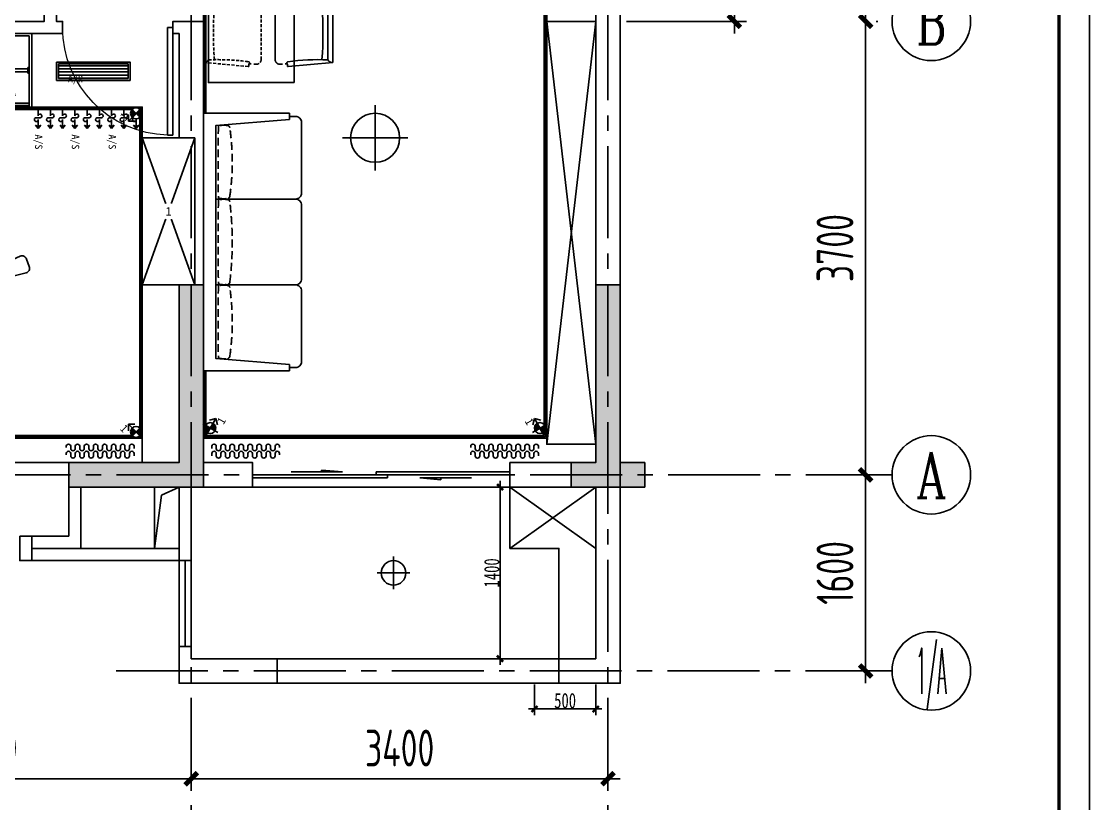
# Model space of a CAD drawing. Header units: millimetres. Extents: x -133666 to 880576, y -269375 to 86941.
# Drawn here: x 28488 to 37204, y -157176 to -150793 of the extents above; entities that cross this region are included whole.
import ezdxf
from ezdxf.enums import TextEntityAlignment as Align

# ---------------------------------------------------------------- set-up
doc = ezdxf.new("R2010")
doc.units = ezdxf.units.MM
doc.header["$LTSCALE"] = 1000
for name, pattern in [('CENTER', [50.8, 31.75, -6.35, 6.35, -6.35]), ('CENTER2', [1.125, 0.75, -0.125, 0.125, -0.125]), ('DASH', [0.35, 0.25, -0.1]), ('DASHED', [19.05, 12.7, -6.35]), ('TRATTEGGIATA2', [0.375, 0.25, -0.125])]:
    doc.linetypes.add(name, pattern=pattern)
doc.layers.get('0').update_dxf_attribs({"linetype": 'CONTINUOUS'})
doc.layers.get('Defpoints').update_dxf_attribs({"color": 6, "linetype": 'CONTINUOUS'})
for name, color, linetype in [('6#轴网(1-4)20181120$0$11 12 17 18 19 20 21 22-ZW$0$AXIS_轴号_A', 8, 'CONTINUOUS'), ('6#轴网(1-4)20181120$0$11 12 17 18 19 20 21 22-ZW$0$AXIS_轴文_A', 8, 'CONTINUOUS'), ('6#轴网(1-4)20181120$0$AXIS_TEXT', 8, 'CONTINUOUS'), ('A-FUR', 8, 'CONTINUOUS'), ('A-洞口', 105, 'CONTINUOUS'), ('A-看线', 105, 'CONTINUOUS'), ('AE-FLOR', 151, 'CONTINUOUS'), ('AXIS', 253, 'CENTER'), ('BORDER', 7, 'CONTINUOUS'), ('C-顶面灯具、灯带', 22, 'CONTINUOUS'), ('C-顶面设备（风口、换气扇、投影仪）', 7, 'CONTINUOUS'), ('C-顶面造型线', 32, 'CONTINUOUS'), ('DIM', 3, 'CONTINUOUS'), ('P-活动家具', 146, 'CONTINUOUS'), ('P-窗帘', 146, 'CONTINUOUS'), ('PUB_HATCH', 8, 'CONTINUOUS'), ('WALL', 2, 'CONTINUOUS'), ('WINDOW', 4, 'CONTINUOUS'), ('剪力墙', 6, 'CONTINUOUS'), ('家具', 8, 'CONTINUOUS'), ('栏杆', 142, 'CONTINUOUS')]:
    doc.layers.add(name, color=color, linetype=linetype)
doc.styles.add('6#轴网(1-4)20181120$0$11 12 17 18 19 20 21 22-ZW$0$_TCH_AXIS', font='COMPLEX', dxfattribs={"bigfont": 'GBCBIG'})
doc.styles.add('6#轴网(1-4)20181120$0$COMPLEX', font='COMPLEX')
doc.styles.add('DIM', font='', dxfattribs={"width": 0.7})
doc.styles.add('WORD-2', font='simhei.ttf')
doc.styles.add('ZZ', font='tssdeng.shx', dxfattribs={"width": 0.7, "bigfont": 'tssdchn.shx'})
doc.styles.get('DIM').set_extended_font_data('SimSun')
doc.dimstyles.new('TSSD_100_100', dxfattribs={"dimtxt": 300, "dimasz": 100, "dimexe": 100, "dimexo": 250, "dimgap": 100, "dimtad": 1, "dimdec": 0, "dimzin": 0, "dimdsep": 46, "dimtxsty": 'ZZ', "dimblk": 'ARCHTICK', "dimcen": 0, "dimdle": 100, "dimclrd": 256, "dimclrt": 7, "dimadec": 0, "dimazin": 0, "dimtfac": 1, "dimtdec": 0, "dimtix": 1, "dimtmove": 2, "dimatfit": 3, "dimfxl": 0, "dimtolj": 1, "dimtzin": 0, "dimarcsym": 0})
doc.dimstyles.new('金螳螂1-50', dxfattribs={"dimscale": 50, "dimtxt": 2.5, "dimasz": 1, "dimexe": 1, "dimexo": 1, "dimgap": 0.1, "dimtad": 1, "dimdec": 0, "dimrnd": 5, "dimzin": 0, "dimdsep": 46, "dimtxsty": 'DIM', "dimblk": 'ARCHTICK', "dimcen": 2, "dimdle": 1, "dimclrd": 254, "dimclre": 254, "dimclrt": 30, "dimadec": 0, "dimazin": 0, "dimtfac": 1, "dimtdec": 0, "dimtix": 1, "dimtmove": 2, "dimatfit": 3, "dimldrblk": 'A', "dimfxl": 0, "dimtolj": 1, "dimtzin": 0, "dimarcsym": 0})

# ---------------------------------------------------------------- blocks, each defined once
blk = doc.blocks.new('_ArchTick')
at = {"color": 0, "linetype": 'ByBlock', "const_width": 0.4}
blk.add_lwpolyline([(-0.5, -0.5), (0.5, 0.5)], dxfattribs=at)
blk = doc.blocks.new('*D342')
at = {"layer": 'Defpoints', "color": 0}
for p in [(3400, -1600), (0, -1724.9), (3400, -2379.1)]:
    blk.add_point(p, dxfattribs=at)
at = {"layer": 'DIM', "color": 0, "lineweight": -2}
for p, q in [((3400, -1850), (3400, -2479.1)), ((0, -1974.9), (0, -2479.1))]:
    blk.add_line(p, q, dxfattribs=at)
at = {"layer": 'DIM', "lineweight": -2}
blk.add_line((-100, -2379.1), (3500, -2379.1), dxfattribs=at)
at = {"layer": 'DIM', "lineweight": -2, "xscale": 100, "yscale": 100, "zscale": 100, "rotation": 180}
blk.add_blockref('_ArchTick', (0, -2379.1), dxfattribs=at)
at = {"layer": 'DIM', "lineweight": -2, "xscale": 100, "yscale": 100, "zscale": 100}
blk.add_blockref('_ArchTick', (3400, -2379.1), dxfattribs=at)
at = {"layer": 'DIM', "color": 7, "insert": (1700, -2129.1), "char_height": 300, "attachment_point": 5, "style": 'ZZ'}
blk.add_mtext('\\A1;3400', dxfattribs=at)
blk = doc.blocks.new('*D343')
at = {"layer": 'Defpoints', "color": 0}
for p in [(3400, -1600), (6800, -1600), (6800, -2379.1)]:
    blk.add_point(p, dxfattribs=at)
at = {"layer": 'DIM', "color": 0, "lineweight": -2}
for p, q in [((3400, -1850), (3400, -2479.1)), ((6800, -1850), (6800, -2479.1))]:
    blk.add_line(p, q, dxfattribs=at)
at = {"layer": 'DIM', "lineweight": -2}
blk.add_line((3300, -2379.1), (6900, -2379.1), dxfattribs=at)
at = {"layer": 'DIM', "lineweight": -2, "xscale": 100, "yscale": 100, "zscale": 100, "rotation": 180}
blk.add_blockref('_ArchTick', (3400, -2379.1), dxfattribs=at)
at = {"layer": 'DIM', "lineweight": -2, "xscale": 100, "yscale": 100, "zscale": 100}
blk.add_blockref('_ArchTick', (6800, -2379.1), dxfattribs=at)
at = {"layer": 'DIM', "color": 7, "insert": (5100, -2129.1), "char_height": 300, "attachment_point": 5, "style": 'ZZ'}
blk.add_mtext('\\A1;3400', dxfattribs=at)
blk = doc.blocks.new('6#轴网(1-4)20181120$0$_AXISO')
at = {"color": 8}
blk.add_circle((0, 0), 0.5, dxfattribs=at)
at = {"layer": '6#轴网(1-4)20181120$0$AXIS_TEXT', "color": 8, "style": '6#轴网(1-4)20181120$0$COMPLEX', "width": 1.041667}
blk.add_attdef('A', text='', height=0.56, dxfattribs=at).set_placement((-0.25, -0.28), (0.25, -0.28), align=Align.FIT)
blk = doc.blocks.new('*D347')
at = {"layer": 'Defpoints', "color": 0}
for p in [(8738.9, 100), (8902.1, 100), (8738.9, -1500)]:
    blk.add_point(p, dxfattribs=at)
at = {"layer": 'DIM', "lineweight": -2}
blk.add_line((8902.1, -1600), (8902.1, 200), dxfattribs=at)
at = {"layer": 'DIM', "color": 0, "lineweight": -2}
for p, q in [((8988.9, 100), (9002.1, 100)), ((8988.9, -1500), (9002.1, -1500))]:
    blk.add_line(p, q, dxfattribs=at)
at = {"layer": 'DIM', "lineweight": -2, "xscale": 100, "yscale": 100, "zscale": 100}
for p, rotation in [((8902.1, 100), 90), ((8902.1, -1500), 270)]:
    blk.add_blockref('_ArchTick', p, dxfattribs=dict(at, rotation=rotation))
at = {"layer": 'DIM', "color": 7, "insert": (8652.1, -700), "char_height": 300, "attachment_point": 5, "rotation": 90, "style": 'ZZ'}
blk.add_mtext('\\A1;1600', dxfattribs=at)
blk = doc.blocks.new('*D348')
at = {"layer": 'Defpoints', "color": 0}
for p in [(8738.9, 3800), (8902.1, 3800), (8738.9, 100)]:
    blk.add_point(p, dxfattribs=at)
at = {"layer": 'DIM', "lineweight": -2}
blk.add_line((8902.1, 0), (8902.1, 3900), dxfattribs=at)
at = {"layer": 'DIM', "color": 0, "lineweight": -2}
for p, q in [((8988.9, 3800), (9002.1, 3800)), ((8988.9, 100), (9002.1, 100))]:
    blk.add_line(p, q, dxfattribs=at)
at = {"layer": 'DIM', "lineweight": -2, "xscale": 100, "yscale": 100, "zscale": 100}
for p, rotation in [((8902.1, 3800), 90), ((8902.1, 100), 270)]:
    blk.add_blockref('_ArchTick', p, dxfattribs=dict(at, rotation=rotation))
at = {"layer": 'DIM', "color": 7, "insert": (8652.1, 1950), "char_height": 300, "attachment_point": 5, "rotation": 90, "style": 'ZZ'}
blk.add_mtext('\\A1;3700', dxfattribs=at)
blk = doc.blocks.new('*D349')
at = {"layer": 'Defpoints', "color": 0}
for p in [(8738.9, 5800), (8902.1, 5800), (8738.9, 3800)]:
    blk.add_point(p, dxfattribs=at)
at = {"layer": 'DIM', "lineweight": -2}
blk.add_line((8902.1, 3700), (8902.1, 5900), dxfattribs=at)
at = {"layer": 'DIM', "color": 0, "lineweight": -2}
for p, q in [((8988.9, 5800), (9002.1, 5800)), ((8988.9, 3800), (9002.1, 3800))]:
    blk.add_line(p, q, dxfattribs=at)
at = {"layer": 'DIM', "lineweight": -2, "xscale": 100, "yscale": 100, "zscale": 100}
for p, rotation in [((8902.1, 5800), 90), ((8902.1, 3800), 270)]:
    blk.add_blockref('_ArchTick', p, dxfattribs=dict(at, rotation=rotation))
at = {"layer": 'DIM', "color": 7, "insert": (8652.1, 4800), "char_height": 300, "attachment_point": 5, "rotation": 90, "style": 'ZZ'}
blk.add_mtext('\\A1;2000', dxfattribs=at)
blk = doc.blocks.new('*D760')
at = {"layer": 'Defpoints', "color": 0}
for p in [(32393.5, -154593.3), (32674, -154593.3), (32674, -155993.3)]:
    blk.add_point(p, dxfattribs=at)
at = {"layer": 'DIM', "color": 254, "lineweight": -2}
for p, q in [((32593.5, -154593.3), (32343.5, -154593.3)), ((32393.5, -156043.3), (32393.5, -154543.3)), ((32593.5, -155993.3), (32343.5, -155993.3))]:
    blk.add_line(p, q, dxfattribs=at)
at = {"layer": 'DIM', "color": 254, "lineweight": -2, "xscale": 50, "yscale": 50, "zscale": 50}
for p, rotation in [((32393.5, -154593.3), 90), ((32393.5, -155993.3), 270)]:
    blk.add_blockref('_ArchTick', p, dxfattribs=dict(at, rotation=rotation))
at = {"layer": 'DIM', "color": 30, "insert": (32326, -155293.3), "char_height": 125, "attachment_point": 5, "rotation": 90, "style": 'DIM'}
blk.add_mtext('\\A1;1400', dxfattribs=at)
blk = doc.blocks.new('A')
for p, q in [((-0.37, 0), (-2.13, 0)), ((-1.44, 1.15), (-1.09, 1.44)), ((-1.44, 1.15), (-0.37, 0)), ((-1.44, -1.15), (-0.37, 0)), ((-1.09, 1.44), (0, 0)), ((-1.09, -1.44), (0, 0)), ((-1.44, -1.15), (-1.09, -1.44))]:
    blk.add_line(p, q)
for points in [[(-1.44, 1.15), (-1.09, 1.44), (-0.37, 0), (0, 0)], [(-1.44, -1.15), (-1.09, -1.44), (-0.37, 0), (0, 0)]]:
    blk.add_solid(points)
blk = doc.blocks.new('*D761')
at = {"layer": 'Defpoints', "color": 0}
for p in [(32674, -155993.3), (33174, -155993.3), (33174, -156403.6)]:
    blk.add_point(p, dxfattribs=at)
at = {"layer": 'DIM', "color": 254, "lineweight": -2}
for p, q in [((32674, -156203.6), (32674, -156453.6)), ((33174, -156203.6), (33174, -156453.6)), ((32624, -156403.6), (33224, -156403.6))]:
    blk.add_line(p, q, dxfattribs=at)
at = {"layer": 'DIM', "color": 254, "lineweight": -2, "xscale": 50, "yscale": 50, "zscale": 50, "rotation": 180}
blk.add_blockref('_ArchTick', (32674, -156403.6), dxfattribs=at)
at = {"layer": 'DIM', "color": 254, "lineweight": -2, "xscale": 50, "yscale": 50, "zscale": 50}
blk.add_blockref('_ArchTick', (33174, -156403.6), dxfattribs=at)
at = {"layer": 'DIM', "color": 30, "insert": (32924, -156336.1), "char_height": 125, "attachment_point": 5, "style": 'DIM'}
blk.add_mtext('\\A1;500', dxfattribs=at)
blk = doc.blocks.new('B20190319225928')
at = {"layer": 'BORDER'}
blk.add_lwpolyline([(0, 0), (0, 29700), (42000, 29700), (42000, 0)], close=True, dxfattribs=at)
at = {"layer": 'BORDER', "const_width": 50}
blk.add_lwpolyline([(2500, 500), (2500, 29200), (41500, 29200), (41500, 500)], close=True, dxfattribs=at)
blk = doc.blocks.new('dfdjjfg')
at = {"layer": 'C-顶面灯具、灯带'}
for p, q in [((102369, -78605, 0), (102391, -78566, 0)), ((102754, -78918, 0), (102377, -78638, 0)), ((102848, -78761, 0), (102424, -78556, 0)), ((102866, -78831, 0), (102825, -78901, 0))]:
    blk.add_line(p, q, dxfattribs=at)
at = {"layer": 'C-顶面灯具、灯带', "elevation": 0}
blk.add_lwpolyline([(102355, -78584), (102366, -78564), (102386, -78576), (102374, -78595)], close=True, dxfattribs=at)
at = {"layer": 'C-顶面灯具、灯带'}
for centre, radius, start, end in [((102413, -78579, 0), 25, 63.5335, 150), ((102391, -78617, 0), 25, 150, 236.4665), ((102824, -78805, 0), 49.9, 327.8045, 61.338), ((102782, -78876, 0), 49.9, 236.4665, 330)]:
    blk.add_arc(centre, radius, start, end, dxfattribs=at)
blk = doc.blocks.new('dfdfhhfqqe')
at = {"layer": 'C-顶面灯具、灯带', "color": 251, "linetype": 'DASHED', "ltscale": 0.02}
for p, q in [((102272, -78770, 0), (102272, -78271, 0)), ((102090, -78696, 0), (102443, -78343, 0)), ((102445, -78696, 0), (102092, -78343, 0)), ((102586, -78520, 0), (101949, -78520, 0))]:
    blk.add_line(p, q, dxfattribs=at)
at = {"layer": 'C-顶面灯具、灯带'}
blk.add_circle((102268, -78520, 0), 117, dxfattribs=at)
at = {"layer": 'C-顶面灯具、灯带', "color": 251}
blk.add_circle((102268, -78520, 0), 94.6, dxfattribs=at)
at = {"layer": 'C-顶面灯具、灯带'}
for p, rotation in [((86130, -206431), 120.3263484312801), ((-23344, -107555), 50.53026438440089), ((221725, -127012), 195.4205350051824), ((178115, 25732), 271.4733682363907), ((40129, 34441), 336.3318596501865)]:
    blk.add_blockref('dfdjjfg', p, dxfattribs=dict(at, rotation=rotation))
blk = doc.blocks.new('u5g')
at = {"color": 8, "linetype": 'DASH', "ltscale": 20}
for p, q in [((20, -300), (30, -300)), ((30, -300), (30, -350)), ((1705, -300), (1695, -300)), ((1695, -300), (1695, -350)), ((20, -350), (30, -350)), ((1695, -312.5), (30, -312.5)), ((1695, -337.5), (30, -337.5)), ((1705, -350), (1695, -350))]:
    blk.add_line(p, q, dxfattribs=at)
at = {"color": 8, "ltscale": 20}
for p, q in [((1434.9, -595), (1530, -576.1)), ((1600.1, -595), (1434.9, -595)), ((1530, -576.1), (1530, -595)), ((124.9, -623), (290.1, -623)), ((290.1, -623), (195, -641.9)), ((195, -641.9), (195, -623))]:
    blk.add_line(p, q, dxfattribs=at)
at = {"linetype": 'DASH', "ltscale": 20}
for points in [[(1725, 0), (0, 0), (0, -650), (1725, -650)], [(20, -595), (872.5, -595), (872.5, -615), (20, -615)], [(852.5, -615), (1705, -615), (1705, -635), (852.5, -635)]]:
    blk.add_lwpolyline(points, close=True, dxfattribs=at)
blk.add_lwpolyline([(1705, -650), (1705, -20), (20, -20), (20, -650)], dxfattribs=at)
at = {"color": 8, "linetype": 'DASH', "ltscale": 20}
for points in [[(120.6, -547.7), (214.1, -99.8), (237.1, -104.6), (143.5, -552.5)], [(297.3, -547.7), (390.9, -99.8), (413.8, -104.6), (320.3, -552.5)], [(518.6, -554.1), (447.8, -102.1), (471, -98.4), (541.8, -550.4)], [(604.7, -547.7), (698.2, -99.8), (721.2, -104.6), (627.7, -552.5)], [(827.7, -554.1), (756.9, -102.1), (780.1, -98.4), (850.9, -550.4)], [(913.8, -547.7), (1007.3, -99.8), (1030.3, -104.6), (936.8, -552.5)], [(1135.1, -554.1), (1064.3, -102.1), (1087.5, -98.4), (1158.3, -550.4)], [(1228.3, -554.1), (1157.5, -102.1), (1180.7, -98.4), (1251.5, -550.4)], [(1313.9, -554.1), (1243.1, -102.1), (1266.3, -98.4), (1337.1, -550.4)], [(1360, -547.7), (1453.5, -99.8), (1476.5, -104.6), (1383, -552.5)], [(1581.2, -554.1), (1510.4, -102.1), (1533.7, -98.4), (1604.4, -550.4)]]:
    blk.add_lwpolyline(points, close=True, dxfattribs=at)
blk = doc.blocks.new('$DorLib2D$00000131')
at = {"color": 0, "linetype": 'Continuous'}
for p, q in [((0.15, 0.125), (0.2319, 0.1973)), ((0.2319, 0.1973), (0.2319, 0.125)), ((-0.5, 0.125), (-0.5, 0)), ((0.0192, 0.125), (-0.5, 0.125)), ((0.0192, 0), (0.0192, 0.125)), ((0.35, 0.125), (0.15, 0.125)), ((-0.5, 0), (0.0192, 0)), ((-0.024, 0), (0.5, 0)), ((-0.024, -0.125), (-0.024, 0)), ((0.5, 0), (0.5, -0.125)), ((-0.35, -0.125), (-0.15, -0.125)), ((-0.2319, -0.1973), (-0.2319, -0.125)), ((-0.15, -0.125), (-0.2319, -0.1973)), ((0.5, -0.125), (-0.024, -0.125))]:
    blk.add_line(p, q, dxfattribs=at)
blk = doc.blocks.new('DIFF-WLL')
at = {"color": 7, "linetype": 'ByBlock'}
for p, q in [((0, 0), (2.05, 0)), ((5, 0), (4.28, 0.61)), ((4.28, 0.61), (4.76, 0)), ((2.95, 0), (4.76, 0)), ((5, 0), (4.28, -0.61)), ((4.28, -0.61), (4.76, 0))]:
    blk.add_line(p, q, dxfattribs=at)
for centre, radius, start, end in [((2.06, 0.44), 0.443, 4.4518, 269.236), ((-3.48, 0.01), 5.99, 356.4344, 4.4518), ((2.94, -0.44), 0.443, 169.2229, 89.236)]:
    blk.add_arc(centre, radius, start, end, dxfattribs=at)
blk = doc.blocks.new('*U385')
at = {"color": 251}
blk.add_line((0, 300), (0, 0), dxfattribs=at)
at = {"color": 251, "xscale": 34.56325301062316, "yscale": 34.56325301062316, "zscale": 34.56325301062316}
for p in [(0, 250), (0, 150), (0, 50)]:
    blk.add_blockref('DIFF-WLL', p, dxfattribs=at)
at = {"style": 'WORD-2'}
blk.add_attdef('A/S', (222.2, 25.3), '', height=60, dxfattribs=at)
blk = doc.blocks.new('条形风口')
at = {"linetype": 'DASHED', "ltscale": 5}
h = blk.add_hatch(dxfattribs=at)
h.set_pattern_fill('ANSI31', color=250, scale=8, angle=315, style=0)
h.set_pattern_definition([(0, (483.662, 0), (9e-15, 25.4), [])])
h.paths.add_polyline_path([(583.9, 16.1), (583.9, 133.9), (16.1, 133.9), (16.1, 16.1)])
blk.add_line((0, 150), (0, 0))
at = {"color": 251}
blk.add_line((16.1, 133.9), (16.1, 16.1), dxfattribs=at)
blk.add_lwpolyline([(0, 150), (600, 150), (600, 0), (0, 0)])
blk.add_lwpolyline([(0, 150), (600, 150), (600, 0), (0, 0)])
blk.add_lwpolyline([(16.1, 133.9), (583.9, 133.9), (583.9, 16.1), (16.1, 16.1)], dxfattribs=at)
blk.add_lwpolyline([(16.1, 133.9), (583.9, 133.9), (583.9, 16.1), (16.1, 16.1)], dxfattribs=at)
at = {"style": 'WORD-2'}
blk.add_attdef('A/S_001', (247.6, 41.1), '', height=60, dxfattribs=at)
blk = doc.blocks.new('*U197')
at = {"color": 251}
blk.add_circle((0, 0), 120, dxfattribs=at)
at = {"color": 250}
blk.add_wipeout([(105.4, -106.8), (111.9, -100), (118, -92.8), (123.6, -85.2), (128.7, -77.2), (133.3, -69), (137.3, -60.5), (140.9, -51.8), (143.8, -42.8), (146.2, -33.7), (148.1, -24.5), (149.3, -15.1), (150, -5.7), (150, 3.7), (149.5, 13.1), (148.4, 22.5), (146.7, 31.8), (144.4, 40.9), (141.5, 49.9), (138.1, 58.7), (134.2, 67.3), (129.7, 75.5), (124.7, 83.5), (119.2, 91.2), (113.2, 98.5), (106.8, 105.4), (100, 111.9), (92.8, 118), (85.2, 123.6), (77.2, 128.7), (69, 133.3), (60.5, 137.3), (51.8, 140.9), (42.8, 143.8), (33.7, 146.2), (24.5, 148.1), (15.1, 149.3), (5.7, 150), (-3.7, 150), (-13.1, 149.5), (-22.5, 148.4), (-31.8, 146.7), (-40.9, 144.4), (-49.9, 141.5), (-58.7, 138.1), (-67.3, 134.2), (-75.5, 129.7), (-83.5, 124.7), (-91.2, 119.2), (-98.5, 113.2), (-105.4, 106.8), (-111.9, 100), (-118, 92.8), (-123.6, 85.2), (-128.7, 77.2), (-133.3, 69), (-137.3, 60.5), (-140.9, 51.8), (-143.8, 42.8), (-146.2, 33.7), (-148.1, 24.5), (-149.3, 15.1), (-150, 5.7), (-150, -3.7), (-149.5, -13.1), (-148.4, -22.5), (-146.7, -31.8), (-144.4, -40.9), (-141.5, -49.9), (-138.1, -58.7), (-134.2, -67.3), (-129.7, -75.5), (-124.7, -83.5), (-119.2, -91.2), (-113.2, -98.5), (-106.8, -105.4), (-100, -111.9), (-92.8, -118), (-85.2, -123.6), (-77.2, -128.7), (-69, -133.3), (-60.5, -137.3), (-51.8, -140.9), (-42.8, -143.8), (-33.7, -146.2), (-24.5, -148.1), (-15.1, -149.3), (-5.7, -150), (3.7, -150), (13.1, -149.5), (22.5, -148.4), (31.8, -146.7), (40.9, -144.4), (49.9, -141.5), (58.7, -138.1), (67.3, -134.2), (75.5, -129.7), (83.5, -124.7), (91.2, -119.2), (98.5, -113.2)], dxfattribs=at)
at = {"color": 251, "ltscale": 2}
for p, q in [((0, 200), (0, -200)), ((-200, 0), (200, 0))]:
    blk.add_line(p, q, dxfattribs=at)
blk.add_circle((0, 0), 150)
blk = doc.blocks.new('*U201')
at = {"color": 250}
blk.add_wipeout([(28.1, -28.5), (29.8, -26.7), (31.5, -24.7), (33, -22.7), (34.3, -20.6), (35.5, -18.4), (36.6, -16.1), (37.6, -13.8), (38.4, -11.4), (39, -9), (39.5, -6.5), (39.8, -4), (40, -1.5), (40, 1), (39.9, 3.5), (39.6, 6), (39.1, 8.5), (38.5, 10.9), (37.7, 13.3), (36.8, 15.7), (35.8, 17.9), (34.6, 20.1), (33.2, 22.3), (31.8, 24.3), (30.2, 26.3), (28.5, 28.1), (26.7, 29.8), (24.7, 31.5), (22.7, 33), (20.6, 34.3), (18.4, 35.5), (16.1, 36.6), (13.8, 37.6), (11.4, 38.4), (9, 39), (6.5, 39.5), (4, 39.8), (1.5, 40), (-1, 40), (-3.5, 39.9), (-6, 39.6), (-8.5, 39.1), (-10.9, 38.5), (-13.3, 37.7), (-15.7, 36.8), (-17.9, 35.8), (-20.1, 34.6), (-22.3, 33.2), (-24.3, 31.8), (-26.3, 30.2), (-28.1, 28.5), (-29.8, 26.7), (-31.5, 24.7), (-33, 22.7), (-34.3, 20.6), (-35.5, 18.4), (-36.6, 16.1), (-37.6, 13.8), (-38.4, 11.4), (-39, 9), (-39.5, 6.5), (-39.8, 4), (-40, 1.5), (-40, -1), (-39.9, -3.5), (-39.6, -6), (-39.1, -8.5), (-38.5, -10.9), (-37.7, -13.3), (-36.8, -15.7), (-35.8, -17.9), (-34.6, -20.1), (-33.2, -22.3), (-31.8, -24.3), (-30.2, -26.3), (-28.5, -28.1), (-26.7, -29.8), (-24.7, -31.5), (-22.7, -33), (-20.6, -34.3), (-18.4, -35.5), (-16.1, -36.6), (-13.8, -37.6), (-11.4, -38.4), (-9, -39), (-6.5, -39.5), (-4, -39.8), (-1.5, -40), (1, -40), (3.5, -39.9), (6, -39.6), (8.5, -39.1), (10.9, -38.5), (13.3, -37.7), (15.7, -36.8), (17.9, -35.8), (20.1, -34.6), (22.3, -33.2), (24.3, -31.8), (26.3, -30.2)], dxfattribs=at)
h = blk.add_hatch(color=250)
edge = h.paths.add_edge_path()
edge.add_arc((0, 0), 40, 90, 180)
edge.add_line((-40, 0), (0, 0))
edge.add_line((0, 0), (0, 40))
edge = h.paths.add_edge_path()
edge.add_arc((0, 0), 40, 270, 360)
edge.add_line((40, 0), (0, 0))
edge.add_line((0, 0), (0, -40))
at = {"color": 251}
for p, q in [((-64, 0), (80, 0)), ((-40, 0), (40, 0)), ((0, -64), (0, 64)), ((0, 40), (0, -40)), ((80, 0), (46.4, 33.6)), ((80, 0), (46.4, -33.6))]:
    blk.add_line(p, q, dxfattribs=at)
blk.add_circle((0, 0), 40)
at = {"style": 'WORD-2'}
blk.add_attdef('1', (19.6, -92.8), '', height=60, dxfattribs=at)
blk = doc.blocks.new('B14-1')
for p, q in [((-933, 124), (-933, 148)), ((-837, 148), (-837, 100)), ((-741, 148), (-741, 100)), ((-645, 148), (-645, 100)), ((-549, 148), (-549, 100)), ((-453, 148), (-453, 100)), ((-357, 148), (-357, 100)), ((-261, 148), (-261, 100)), ((-165, 148), (-165, 100)), ((-69, 148), (-69, 100)), ((27, 148), (27, 100)), ((123, 148), (123, 100)), ((219, 148), (219, 100)), ((315, 148), (315, 100)), ((411, 148), (411, 100)), ((507, 148), (507, 100))]:
    blk.add_line(p, q)
blk.add_lwpolyline([(-933, 124, 0, 0, 0), (-1137, 124, 90, 0, 0), (-1245, 124, 0, 0, 0)], format="xyseb")
for centre, start, end in [((-885, 148), 360, 180.0002), ((-789, 100), 180, 360), ((-693, 148), 360, 180.0002), ((-597, 100), 180, 360), ((-501, 148), 360, 180.0002), ((-405, 100), 180, 360), ((-309, 148), 360, 180.0002), ((-213, 100), 180, 360), ((-117, 148), 360, 180.0002), ((-21, 100), 180, 0), ((75, 148), 0, 180.0002), ((171, 100), 180, 0), ((267, 148), 0, 180.0002), ((363, 100), 180, 0), ((459, 148), 0, 180.0002)]:
    blk.add_arc(centre, 48, start, end)
blk = doc.blocks.new('嵌入式筒灯')
at = {"color": 250}
blk.add_wipeout([(42.2, -42.7), (44.8, -40), (47.2, -37.1), (49.4, -34.1), (51.5, -30.9), (53.3, -27.6), (54.9, -24.2), (56.3, -20.7), (57.5, -17.1), (58.5, -13.5), (59.2, -9.8), (59.7, -6), (60, -2.3), (60, 1.5), (59.8, 5.3), (59.4, 9), (58.7, 12.7), (57.8, 16.4), (56.6, 20), (55.2, 23.5), (53.7, 26.9), (51.9, 30.2), (49.9, 33.4), (47.7, 36.5), (45.3, 39.4), (42.7, 42.2), (40, 44.8), (37.1, 47.2), (34.1, 49.4), (30.9, 51.5), (27.6, 53.3), (24.2, 54.9), (20.7, 56.3), (17.1, 57.5), (13.5, 58.5), (9.8, 59.2), (6, 59.7), (2.3, 60), (-1.5, 60), (-5.3, 59.8), (-9, 59.4), (-12.7, 58.7), (-16.4, 57.8), (-20, 56.6), (-23.5, 55.2), (-26.9, 53.7), (-30.2, 51.9), (-33.4, 49.9), (-36.5, 47.7), (-39.4, 45.3), (-42.2, 42.7), (-44.8, 40), (-47.2, 37.1), (-49.4, 34.1), (-51.5, 30.9), (-53.3, 27.6), (-54.9, 24.2), (-56.3, 20.7), (-57.5, 17.1), (-58.5, 13.5), (-59.2, 9.8), (-59.7, 6), (-60, 2.3), (-60, -1.5), (-59.8, -5.3), (-59.4, -9), (-58.7, -12.7), (-57.8, -16.4), (-56.6, -20), (-55.2, -23.5), (-53.7, -26.9), (-51.9, -30.2), (-49.9, -33.4), (-47.7, -36.5), (-45.3, -39.4), (-42.7, -42.2), (-40, -44.8), (-37.1, -47.2), (-34.1, -49.4), (-30.9, -51.5), (-27.6, -53.3), (-24.2, -54.9), (-20.7, -56.3), (-17.1, -57.5), (-13.5, -58.5), (-9.8, -59.2), (-6, -59.7), (-2.3, -60), (1.5, -60), (5.3, -59.8), (9, -59.4), (12.7, -58.7), (16.4, -57.8), (20, -56.6), (23.5, -55.2), (26.9, -53.7), (30.2, -51.9), (33.4, -49.9), (36.5, -47.7), (39.4, -45.3)], dxfattribs=at)
at = {"color": 251, "style": 'WORD-2'}
blk.add_attdef('1', text='', height=64, dxfattribs=at).set_placement((0, 0), align=Align.MIDDLE)
blk = doc.blocks.new('*D777')
at = {"layer": 'Defpoints', "color": 0}
for p in [(33174, -148893.3), (33174, -150793.3), (34305, -150793.3)]:
    blk.add_point(p, dxfattribs=at)
at = {"layer": 'DIM', "lineweight": -2}
blk.add_line((34305, -148793.3), (34305, -150893.3), dxfattribs=at)
at = {"layer": 'DIM', "color": 0, "lineweight": -2}
for p, q in [((33424, -148893.3), (34405, -148893.3)), ((33424, -150793.3), (34405, -150793.3))]:
    blk.add_line(p, q, dxfattribs=at)
at = {"layer": 'DIM', "lineweight": -2, "xscale": 100, "yscale": 100, "zscale": 100}
for p, rotation in [((34305, -148893.3), 90), ((34305, -150793.3), 270)]:
    blk.add_blockref('_ArchTick', p, dxfattribs=dict(at, rotation=rotation))
at = {"layer": 'DIM', "color": 7, "insert": (34055, -149843.3), "char_height": 300, "attachment_point": 5, "rotation": 90, "style": 'ZZ'}
blk.add_mtext('\\A1;1900', dxfattribs=at)
blk = doc.blocks.new('$DorLib2D$00000001')
for p, q in [((0.45, 0.975), (0.5, 0.975)), ((0.45, 0), (0.45, 0.975)), ((0.5, 0), (0.5, 0.975)), ((0.5, 0), (0.45, 0))]:
    blk.add_line(p, q)
at = {"lineweight": 13}
blk.add_arc((0.475, 0), 0.975, 91.46928, 180, dxfattribs=at)
blk = doc.blocks.new('A$C68CA6050')
blk.add_wipeout([(0, 850), (2100, 850), (2100, 150), (2075, 150), (2075, 100), (2072, 83.1), (2060.4, 64.6), (2040.5, 52.5), (2025, 50), (1450, 50), (1437.2, 51.7), (1423.1, 57.8), (1414.6, 64.6), (1407.1, 74.2), (1403.4, 81.8), (1400, 100), (1398, 86), (1395.5, 79.2), (1390.8, 71.2), (1380.3, 60.2), (1363.8, 51.9), (1350, 50), (750, 50), (733.3, 52.9), (724.9, 56.8), (714.6, 64.6), (708.1, 72.6), (703.4, 81.8), (701.2, 89.1), (700, 100), (698.1, 86.3), (694.2, 76.7), (690.7, 70.9), (685.4, 64.6), (677.2, 58.1), (670.1, 54.2), (650, 50), (641.4, 50), (75, 50), (58.2, 52.9), (39.6, 64.6), (31.7, 75), (26.3, 88.7), (25, 100), (25, 150), (0, 150)]).translate(0, 0, 0).dxf.layer = 'P-活动家具'
at = {"layer": 'P-活动家具', "elevation": 0}
blk.add_lwpolyline([(1050, 50), (1043.2, 50), (750, 50, -0.414214), (700, 100, -0.414214), (650, 50), (75, 50, -0.414214), (25, 100), (25, 150), (0, 150), (0, 850), (1050, 850), (2100, 850), (2100, 150), (2075, 150), (2075, 100, -0.414214), (2025, 50), (1450, 50, -0.414214), (1400, 100, -0.414214), (1350, 50), (1056.8, 50)], format="xyb", close=True, dxfattribs=at)
for points in [[(0, 850), (2100, 850), (2100, 150), (2050, 150), (2000, 750.2), (100, 750.2), (50, 150), (0, 150), (0, 850)], [(700, 100), (700.1, 750.2)], [(1400, 100), (1400.1, 750.2)]]:
    blk.add_lwpolyline(points, dxfattribs=at)
at = {"layer": 'P-活动家具', "color": 251, "linetype": 'DASHED', "ltscale": 0.005, "elevation": 0}
for points in [[(103.3, 728.6, -0.008996), (692.3, 728.6, -0.12873), (694.8, 650.4, -0.310462), (679.3, 636.1, -0.072657), (116.2, 636.1, -0.310462), (100.7, 650.4, -0.12873), (103.3, 728.6, -0.746294)], [(1392.2, 728.6, 0.007743), (707.8, 728.6, 0.12873), (705.3, 650.4, 0.310462), (720.8, 636.1, 0.062134), (1379.2, 636.1, 0.310462), (1394.7, 650.4, 0.12873), (1392.2, 728.6, 0.746294)], [(1996.3, 728.6, 0.009023), (1409, 728.6, 0.12873), (1406.5, 650.4, 0.310462), (1422, 636.1, 0.072882), (1983.4, 636.1, 0.310462), (1998.9, 650.4, 0.12873), (1996.3, 728.6, 0.746294)]]:
    blk.add_lwpolyline(points, format="xyb", dxfattribs=at)
blk = doc.blocks.new('chair4')
at = {"ltscale": 20}
for p, q in [((-364.8, 269), (0, 234.3)), ((-388.8, 247), (-371.7, 245.5)), ((-40, 213.8), (-40, -213.8)), ((0, 234.3), (0, -234.3)), ((-388.8, -247), (-371.7, -245.5)), ((-364.8, -269), (0, -234.3))]:
    blk.add_line(p, q, dxfattribs=at)
at = {"linetype": 'DASH', "ltscale": 200}
for p, q in [((-470, 210.5), (-470, -210.5)), ((-426.4, 250.4), (-410.4, 248.9)), ((-426.4, -250.4), (-410.4, -248.9))]:
    blk.add_line(p, q, dxfattribs=at)
at = {"ltscale": 20, "extrusion": (0, 0, -1)}
for centre, major_axis, ratio, start_param, end_param in [((-440.3, 264.1), (50.3, 50.3), 1, 0.774487, 1.131895), ((-365.2, 265), (2.83, 2.83), 1, 3.91608, 5.586837), ((-365.9, 237.3), (5.66, -5.66), 1, 0.914477, 2.702691), ((-124.5, 1886.5), (-1792.2, 85), 0.932857, 4.621064, 4.803714), ((-2032.8, -2.5), (-3, 2384.1), 0.819086, 1.481782, 1.659811), ((-6.5, 197.7), (26.3, 26.3), 1, 4.375488, 5.671939), ((-365.9, -237.3), (5.66, 5.66), 1, 3.580494, 5.368708), ((-440.3, -264.1), (50.3, -50.3), 1, -1.131895, -0.774487), ((-124.5, -1886.5), (1792.2, 85), 0.932857, 4.621064, 4.803714), ((-6.5, -197.7), (26.3, 26.3), 1, 2.182042, 3.478494), ((-365.2, -265), (2.83, -2.83), 1, 0.696349, 2.367105)]:
    blk.add_ellipse(centre, major_axis=major_axis, ratio=ratio, start_param=start_param, end_param=end_param, dxfattribs=at)
at = {"linetype": 'DASH', "ltscale": 200, "extrusion": (0, 0, -1)}
for centre, start_param, end_param in [((-430, 210.5), 3.926991, 5.586837), ((-430, -210.5), 2.267145, 3.926991)]:
    blk.add_ellipse(centre, major_axis=(28.3, 28.3), ratio=1, start_param=start_param, end_param=end_param, dxfattribs=at)
blk = doc.blocks.new('222')
at = {"linetype": 'TRATTEGGIATA2', "ltscale": 0.1}
for p, q in [((131, 375.2), (165.7, 740)), ((669, 375.2), (634.3, 740)), ((731, 375.2), (765.7, 740)), ((1269, 375.2), (1234.3, 740)), ((153, 351.2), (154.5, 368.3)), ((647, 351.2), (645.5, 368.3)), ((753, 351.2), (754.5, 368.3)), ((1247, 351.2), (1245.5, 368.3)), ((149.6, 313.6), (151.1, 329.6)), ((189.5, 270), (610.5, 270)), ((650.4, 313.6), (648.9, 329.6)), ((749.6, 313.6), (751.1, 329.6)), ((789.5, 270), (1210.5, 270)), ((1250.4, 313.6), (1248.9, 329.6))]:
    blk.add_line(p, q, dxfattribs=at)
at = {"ltscale": 20}
for p, q in [((165.7, 740), (634.3, 740)), ((186.2, 700), (613.8, 700)), ((765.7, 740), (1234.3, 740)), ((786.2, 700), (1213.8, 700))]:
    blk.add_line(p, q, dxfattribs=at)
blk.add_lwpolyline([(0, 0), (1400, 0), (1400, 700), (0, 700)], close=True)
at = {"ltscale": 20, "extrusion": (0, 0, -1)}
for centre, start_param, end_param in [((202.3, 733.5), 4.375488, 5.671939), ((597.7, 733.5), 2.182042, 3.478494), ((802.3, 733.5), 4.375488, 5.671939), ((1197.7, 733.5), 2.182042, 3.478494)]:
    blk.add_ellipse(centre, major_axis=(-26.3, 26.3), ratio=1, start_param=start_param, end_param=end_param, dxfattribs=at)
at = {"linetype": 'TRATTEGGIATA2', "ltscale": 0.1, "extrusion": (0, 0, -1)}
for centre, major_axis, ratio, start_param, end_param in [((-1486.5, 615.5), (85, 1792.2), 0.932857, 1.479471, 1.662121), ((2286.5, 615.5), (-85, 1792.2), 0.932857, 4.621064, 4.803714), ((-886.5, 615.5), (85, 1792.2), 0.932857, 1.479471, 1.662121), ((2886.5, 615.5), (-85, 1792.2), 0.932857, 4.621064, 4.803714), ((402.5, -1292.8), (2384.1, 3), 0.819086, 4.623375, 4.801403), ((1002.5, -1292.8), (2384.1, 3), 0.819086, 4.623375, 4.801403), ((135, 374.8), (-2.83, 2.83), 1, 3.91608, 5.586837), ((135.9, 299.7), (-50.3, 50.3), 1, 0.774487, 1.131895), ((162.7, 374.1), (5.66, 5.66), 1, 0.914477, 2.702691), ((637.3, 374.1), (-5.66, 5.66), 1, 3.580494, 5.368708), ((664.1, 299.7), (50.3, 50.3), 1, -1.131895, -0.774487), ((665, 374.8), (2.83, 2.83), 1, 0.696349, 2.367105), ((735, 374.8), (-2.83, 2.83), 1, 3.91608, 5.586837), ((735.9, 299.7), (-50.3, 50.3), 1, 0.774487, 1.131895), ((762.7, 374.1), (5.66, 5.66), 1, 0.914477, 2.702691), ((1237.3, 374.1), (-5.66, 5.66), 1, 3.580494, 5.368708), ((1264.1, 299.7), (50.3, 50.3), 1, -1.131895, -0.774487), ((1265, 374.8), (2.83, 2.83), 1, 0.696349, 2.367105), ((189.5, 310), (-28.3, 28.3), 1, 3.926991, 5.586837), ((610.5, 310), (-28.3, 28.3), 1, 2.267145, 3.926991), ((789.5, 310), (-28.3, 28.3), 1, 3.926991, 5.586837), ((1210.5, 310), (-28.3, 28.3), 1, 2.267145, 3.926991)]:
    blk.add_ellipse(centre, major_axis=major_axis, ratio=ratio, start_param=start_param, end_param=end_param, dxfattribs=at)
at = {"xscale": -1, "rotation": 90}
for p in [(400, -314), (1000, -314)]:
    blk.add_blockref('chair4', p, dxfattribs=at)
blk = doc.blocks.new('B20190310213323')
at = {"layer": 'PUB_HATCH'}
for points in [[(3400, 200), (3400, 1650), (3600, 1650), (3600, 0), (2500, 0), (2500, 200)], [(6600, 0), (6600, 200), (6800, 200), (6800, 1650), (7000, 1650), (7000, 200), (7200, 200), (7200, 0)]]:
    blk.add_hatch(color=256, dxfattribs=at).paths.add_polyline_path(points)
at = {"layer": 'A-洞口'}
blk.add_lwpolyline([(3200, 0), (3200, -500), (3400, -500), (3400, 0)], close=True, dxfattribs=at)
blk.add_lwpolyline([(3400, 0), (3257.1, -65.9), (3200, -500)], dxfattribs=at)
at = {"layer": 'A-看线'}
blk.add_lwpolyline([(2500, 200), (600, 200)], dxfattribs=at)
at = {"layer": 'AE-FLOR'}
for points in [[(3400, -600), (3400, -1300)], [(3500, -1300), (3500, -600)], [(6500, -1400), (4200, -1400)], [(6500, -1600), (4200, -1600)]]:
    blk.add_lwpolyline(points, dxfattribs=at)
at = {"layer": 'WALL'}
for p, q in [((3530, 2850), (3530, 1650)), ((3600, 2850), (3600, 1650))]:
    blk.add_line(p, q, dxfattribs=at)
for points in [[(7000, 100), (7000, 9000), (6700, 9000), (6700, 8800), (6800, 8800), (6800, 200), (6100, 200), (6100, 0), (6800, 0), (6800, -1400), (6500, -1400), (6500, -1600), (7000, -1600)], [(2200, -400), (2500, -400), (2500, 0), (2600, 0), (2600, -500), (2200, -500)], [(2100, -400), (2200, -400), (2200, -600), (2100, -600)], [(3500, -1400), (3500, -1300), (3400, -1300), (3400, -1600), (4200, -1600), (4200, -1400)]]:
    blk.add_lwpolyline(points, close=True, dxfattribs=at)
for points in [[(600, -400), (600, 200), (200, 200), (200, 3700), (2450, 3700), (2450, 3800), (2400, 3800), (2400, 3900), (2300, 3900), (2300, 3800), (200, 3800), (200, 6500), (0, 6500), (0, 0), (500, 0), (500, -600), (600, -600), (600, -400)], [(3400, 2850), (3400, 3700), (3350, 3700), (3350, 3800), (3600, 3800), (3600, 2850)], [(3530, 2850), (3400, 2850), (3400, 2850)], [(3600, 1650), (3600, 200), (4000, 200), (4000, 0), (3500, 0), (3500, -600), (3400, -600), (3400, 0), (2500, 0), (2500, 0), (2500, 200), (2500, 200), (2500, 200), (3400, 200), (3400, 1650)], [(3400, 1650), (3530, 1650)]]:
    blk.add_lwpolyline(points, dxfattribs=at)
at = {"layer": 'WINDOW'}
blk.add_line((6100, 0), (4000, 0), dxfattribs=at)
at = {"layer": '剪力墙', "elevation": 0}
blk.add_lwpolyline([(3400, 200), (3400, 1650), (3600, 1650), (3600, 0), (2500, 0), (2500, 200)], close=True, dxfattribs=at)
for points in [[(6600, 0), (6600, 200), (6800, 200), (6800, 1650), (7000, 1650), (7000, 200), (7200, 200), (7200, 0), (6600, 0), (7000, 0)], [(3600, 200), (3600, 200)]]:
    blk.add_lwpolyline(points, dxfattribs=at)
at = {"layer": '栏杆'}
for points in [[(3400, -500), (2200, -500)], [(3400, -600), (2200, -600)]]:
    blk.add_lwpolyline(points, dxfattribs=at)
at = {"layer": 'WINDOW', "xscale": -900, "yscale": 900, "zscale": -900, "rotation": 180}
blk.add_blockref('$DorLib2D$00000001', (2900, 3750), dxfattribs=at)
at = {"layer": 'WINDOW', "xscale": -2100, "yscale": 200, "zscale": 2100}
blk.add_blockref('$DorLib2D$00000131', (5050, 100), dxfattribs=at)
blk = doc.blocks.new('B20190222125856')
at = {"layer": 'AXIS', "linetype": 'CENTER2'}
for p, q in [((3400, 11781), (3400, -2685.7)), ((6800, 11781), (6800, -2685.7)), ((-2834.7, 100), (9118.1, 100)), ((2786.3, -1500), (9118.1, -1500))]:
    blk.add_line(p, q, dxfattribs=at)
at = {"layer": '6#轴网(1-4)20181120$0$11 12 17 18 19 20 21 22-ZW$0$AXIS_轴号_A', "color": 6}
ref = blk.add_blockref('6#轴网(1-4)20181120$0$_AXISO', (9438.1, 3800), dxfattribs=dict(at, xscale=640, yscale=640, zscale=640))
ref.add_attrib('A', 'B', dxfattribs={"layer": '6#轴网(1-4)20181120$0$11 12 17 18 19 20 21 22-ZW$0$AXIS_轴文_A', "height": 372.8, "style": '6#轴网(1-4)20181120$0$11 12 17 18 19 20 21 22-ZW$0$_TCH_AXIS', "width": 0.823529}).set_placement((9313.9, 3613.6), (9562.4, 3613.6), align=Align.FIT)
ref = blk.add_blockref('6#轴网(1-4)20181120$0$_AXISO', (9438.1, 100), dxfattribs=dict(at, xscale=640, yscale=640, zscale=640))
ref.add_attrib('A', 'A', dxfattribs={"layer": '6#轴网(1-4)20181120$0$11 12 17 18 19 20 21 22-ZW$0$AXIS_轴文_A', "height": 372.8, "style": '6#轴网(1-4)20181120$0$11 12 17 18 19 20 21 22-ZW$0$_TCH_AXIS', "width": 0.777778}).set_placement((9313.9, -86.4), (9562.4, -86.4), align=Align.FIT)
ref = blk.add_blockref('6#轴网(1-4)20181120$0$_AXISO', (9438.1, -1500), dxfattribs=dict(at, xscale=640, yscale=640, zscale=640))
ref.add_attrib('A', '1/A', dxfattribs={"layer": '6#轴网(1-4)20181120$0$11 12 17 18 19 20 21 22-ZW$0$AXIS_轴文_A', "height": 372.76, "style": '6#轴网(1-4)20181120$0$11 12 17 18 19 20 21 22-ZW$0$_TCH_AXIS', "width": 0.254545}).set_placement((9313.9, -1686.4), (9562.4, -1686.4), align=Align.FIT)
at = {"layer": 'DIM'}
for base, p1, p2, picture, middle in [((8902.1, 5800), (8738.9, 3800), (8738.9, 5800), '*D349', (8652.1, 4800)), ((8902.1, 3800), (8738.9, 100), (8738.9, 3800), '*D348', (8652.1, 1950)), ((8902.1, 100), (8738.9, -1500), (8738.9, 100), '*D347', (8652.1, -700))]:
    dim = blk.add_linear_dim(base=base, p1=p1, p2=p2, angle=90, dimstyle='TSSD_100_100', dxfattribs=at)
    dim.commit()
    dim.dimension.update_dxf_attribs({"geometry": picture, "text_midpoint": middle})
for base, p1, p2, picture, middle in [((3400, -2379.1), (0, -1724.9), (3400, -1600), '*D342', (1700, -2129.1)), ((6800, -2379.1), (3400, -1600), (6800, -1600), '*D343', (5100, -2129.1))]:
    dim = blk.add_linear_dim(base=base, p1=p1, p2=p2, dimstyle='TSSD_100_100', dxfattribs=at)
    dim.commit()
    dim.dimension.update_dxf_attribs({"geometry": picture, "text_midpoint": middle})

msp = doc.modelspace()

# ---------------------------------------------------------------- hatches: boundary and pattern name
at = {"layer": 'PUB_HATCH'}
msp.add_hatch(color=256, dxfattribs=at).paths.add_polyline_path([(32974, -154593.3), (32974, -154393.3), (33174, -154393.3), (33174, -152943.3), (33374, -152943.3), (33374, -154393.3), (33574, -154393.3), (33574, -154593.3)])

# ---------------------------------------------------------------- linework, layer by layer
at = {"layer": 'A-FUR'}
for p, q in [((32774, -150793.3), (33174, -154243.3)), ((33174, -150793.3), (32774, -154243.3)), ((33174, -154593.3), (32474, -155093.3)), ((32474, -154593.3), (33174, -155093.3))]:
    msp.add_line(p, q, dxfattribs=at)
for points in [[(32774, -150793.3), (33174, -150793.3), (33174, -154243.3), (32774, -154243.3)], [(32474, -154593.3), (32474, -155093.3), (32874, -155093.3), (32874, -155993.3), (33174, -155993.3), (33174, -154593.3)]]:
    msp.add_lwpolyline(points, close=True, dxfattribs=at)
at = {"layer": 'A-洞口'}
msp.add_lwpolyline([(29574, -154593.3), (29574, -155093.3), (29774, -155093.3), (29774, -154593.3)], close=True, dxfattribs=at)
msp.add_lwpolyline([(29574, -154593.3), (29574, -155093.3), (29774, -155093.3), (29774, -154593.3)], close=True, dxfattribs=at)
msp.add_lwpolyline([(29774, -154593.3), (29631.1, -154659.2), (29574, -155093.3)], dxfattribs=at)
msp.add_lwpolyline([(29774, -154593.3), (29631.1, -154659.2), (29574, -155093.3)], dxfattribs=at)
at = {"layer": 'AE-FLOR'}
for points in [[(29774, -155193.3), (29774, -155893.3)], [(29774, -155193.3), (29774, -155893.3)], [(29874, -155893.3), (29874, -155193.3)], [(29874, -155893.3), (29874, -155193.3)], [(32874, -155993.3), (30574, -155993.3)], [(32874, -155993.3), (30574, -155993.3)], [(32874, -156193.3), (30574, -156193.3)], [(32874, -156193.3), (30574, -156193.3)]]:
    msp.add_lwpolyline(points, dxfattribs=at)
at = {"layer": 'C-顶面造型线'}
for points in [[(32774, -154193.3), (29974, -154193.3), (29974, -149293.3), (32774, -149293.3)], [(26574, -151493.3), (29474, -151493.3), (29474, -154193.3), (26574, -154193.3)]]:
    msp.add_lwpolyline(points, close=True, dxfattribs=at)
at = {"layer": 'C-顶面造型线', "color": 35}
for points in [[(32764, -154183.3), (29984, -154183.3), (29984, -149303.3), (32764, -149303.3)], [(32754, -154173.3), (29994, -154173.3), (29994, -149313.3), (32754, -149313.3)], [(26584, -151503.3), (29464, -151503.3), (29464, -154183.3), (26584, -154183.3)], [(26594, -151513.3), (29454, -151513.3), (29454, -154173.3), (26594, -154173.3)]]:
    msp.add_lwpolyline(points, close=True, dxfattribs=at)
at = {"layer": 'WINDOW'}
msp.add_line((32474, -154593.3), (30374, -154593.3), dxfattribs=at)
msp.add_line((32474, -154593.3), (30374, -154593.3), dxfattribs=at)
at = {"layer": '剪力墙', "elevation": 0}
msp.add_lwpolyline([(29774, -154393.3), (29774, -152943.3), (29974, -152943.3), (29974, -154593.3), (28874, -154593.3), (28874, -154393.3)], close=True, dxfattribs=at)
for points in [[(32974, -154593.3), (32974, -154393.3), (33174, -154393.3), (33174, -152943.3), (33374, -152943.3), (33374, -154393.3), (33574, -154393.3), (33574, -154593.3), (32974, -154593.3), (33374, -154593.3)], [(32974, -154593.3), (32974, -154393.3), (33174, -154393.3), (33174, -152943.3), (33374, -152943.3), (33374, -154393.3), (33574, -154393.3), (33574, -154593.3), (32974, -154593.3), (33374, -154593.3)], [(29974, -154393.3), (29974, -154393.3)], [(29974, -154393.3), (29974, -154393.3)]]:
    msp.add_lwpolyline(points, dxfattribs=at)
at = {"layer": '家具', "ltscale": 0.2}
for p, q in [((29474, -151743.3), (29904, -152943.3)), ((29904, -151743.3), (29474, -152943.3))]:
    msp.add_line(p, q, dxfattribs=at)
for points in [[(29904, -151743.3), (29474, -151743.3), (29474, -152943.3), (29904, -152943.3)], [(29474, -154393.3), (29774, -154393.3), (29774, -152943.3), (29474, -152943.3)]]:
    msp.add_lwpolyline(points, close=True, dxfattribs=at)
at = {"layer": '栏杆'}
for points in [[(29774, -155093.3), (28574, -155093.3)], [(29774, -155093.3), (28574, -155093.3)], [(29774, -155193.3), (28574, -155193.3)], [(29774, -155193.3), (28574, -155193.3)], [(29824, -155193.3), (29824, -155893.3)]]:
    msp.add_lwpolyline(points, dxfattribs=at)

# ---------------------------------------------------------------- block references
at = {"layer": 'A-FUR', "rotation": 90}
msp.add_blockref('222', (30714, -151293.3), dxfattribs=at)
at = {"layer": 'A-FUR', "xscale": 1.159400000236928, "yscale": 0.9231000000145286}
msp.add_blockref('u5g', (26574, -150893.3), dxfattribs=at)
at = {"layer": 'C-顶面灯具、灯带', "xscale": 0.8000000000029104, "yscale": 0.8000000000029104, "zscale": 0.8000000000029104}
msp.add_blockref('dfdfhhfqqe', (-53790.2, -90127.1, 0), dxfattribs=at)
at = {"layer": 'C-顶面设备（风口、换气扇、投影仪）', "color": 7}
ref = msp.add_blockref('条形风口', (28774, -151275), dxfattribs=at)
ref.add_attrib('A/S_001', 'A/R', (28867.3, -151291.7), dxfattribs={"layer": '0', "height": 60, "style": 'WORD-2'})
at = {"layer": 'C-顶面设备（风口、换气扇、投影仪）', "color": 7, "rotation": 270}
for p in [(28574, -151493.3), (28874, -151493.3), (29174, -151493.3)]:
    msp.add_blockref('*U385', p, dxfattribs=at).add_auto_attribs({'A/S': 'A/S'})
at = {"layer": 'DIM'}
msp.add_blockref('B20190222125856', (26474, -154593.3), dxfattribs=at)
at = {"layer": 'P-窗帘', "yscale": 0.3840000000200234}
for p, xscale, zscale in [((29211.9, -154376.2), 0.3840000000200234, 0.3840000000200234), ((30236, -154376.2), -0.3840000000200234, 0.3840000000000001), ((32511.9, -154376.2), 0.3840000000200234, 0.3840000000200234)]:
    msp.add_blockref('B14-1', p, dxfattribs=dict(at, xscale=xscale, zscale=zscale))
at = {"layer": 'WALL', "xscale": 0.5, "yscale": 0.5, "zscale": 0.5, "rotation": 270}
msp.add_blockref('B20190319225928', (22353.8, -140460.6), dxfattribs=at)
at = {"layer": 'WINDOW', "xscale": -2100, "yscale": 200, "zscale": 2100}
msp.add_blockref('$DorLib2D$00000131', (31424, -154493.3), dxfattribs=at)
msp.add_blockref('$DorLib2D$00000131', (31424, -154493.3), dxfattribs=at)

# ---------------------------------------------------------------- dimensions: what is measured, and where the dimension line sits
at = {"layer": 'DIM'}
for base, p1, p2, dimstyle, picture, middle in [((34305, -150793.3), (33174, -148893.3), (33174, -150793.3), 'TSSD_100_100', '*D777', (34055, -149843.3)), ((32393.5, -154593.3), (32674, -155993.3), (32674, -154593.3), '金螳螂1-50', '*D760', (32326, -155293.3))]:
    dim = msp.add_linear_dim(base=base, p1=p1, p2=p2, angle=90, dimstyle=dimstyle, dxfattribs=at)
    dim.commit()
    dim.dimension.update_dxf_attribs({"geometry": picture, "text_midpoint": middle})
dim = msp.add_linear_dim(base=(33174, -156403.6), p1=(32674, -155993.3), p2=(33174, -155993.3), dimstyle='金螳螂1-50', dxfattribs=at)
dim.commit()
dim.dimension.update_dxf_attribs({"geometry": '*D761', "text_midpoint": (32924, -156336.1)})

# ---------------------------------------------------------------- next in the draw order: block references
at = {"layer": 'C-顶面灯具、灯带'}
ref = msp.add_blockref('*U201', (29423.7, -151543.6), dxfattribs=dict(at, xscale=1.11111111126393, yscale=1.11111111126393, zscale=1.11111111126393, rotation=225.0000000010612))
ref.add_attrib('1', '1', (29332.8, -151610.3), dxfattribs={"layer": '0', "height": 66.7, "rotation": 45, "style": 'WORD-2'})
for p, xscale, yscale, zscale in [((31374, -151743.3), 1.333359985146672, 1.333359985146672, 1.333359985146672), ((31524, -155293.3), 0.6666799925733358, 0.6666799925733358, 0.6666799925733358)]:
    msp.add_blockref('*U197', p, dxfattribs=dict(at, xscale=xscale, yscale=yscale, zscale=zscale))
at = {"layer": 'C-顶面灯具、灯带', "xscale": 1.111111111240461, "yscale": 1.111111111240461, "zscale": 1.111111111240461}
msp.add_blockref('嵌入式筒灯', (29689, -152343.3), dxfattribs=at).add_auto_attribs({'1': '1'})
at = {"layer": 'C-顶面灯具、灯带'}
ref = msp.add_blockref('*U201', (30029.2, -154111.6), dxfattribs=dict(at, xscale=1.111111111241868, yscale=1.111111111241868, zscale=1.111111111241868, rotation=60.25511870310431))
ref.add_attrib('1', '1', (30136.9, -154087.5), dxfattribs={"layer": '0', "height": 66.7, "rotation": 60.25512, "style": 'WORD-2'})
ref = msp.add_blockref('*U201', (32718.7, -154111.6), dxfattribs=dict(at, xscale=-1.111111111241868, yscale=1.111111111243019, zscale=1.111111111111111, rotation=299.7448812968957))
ref.add_attrib('1', '1', (32592.7, -154055.3), dxfattribs={"layer": '0', "height": 66.7, "rotation": 299.74488, "style": 'WORD-2'})
ref = msp.add_blockref('*U201', (29423.7, -154143), dxfattribs=dict(at, xscale=-1.111111111244154, yscale=1.111111111242366, zscale=1.111111111111111, rotation=314.9999999999585))
ref.add_attrib('1', '1', (29287.3, -154121.9), dxfattribs={"layer": '0', "height": 66.7, "rotation": 315, "style": 'WORD-2'})

# ---------------------------------------------------------------- next in the draw order: hatches: boundary and pattern name
at = {"layer": 'PUB_HATCH'}
msp.add_hatch(color=256, dxfattribs=at).paths.add_polyline_path([(29774, -154393.3), (29774, -152943.3), (29974, -152943.3), (29974, -154593.3), (28874, -154593.3), (28874, -154393.3)])

# ---------------------------------------------------------------- next in the draw order: linework, layer by layer
at = {"layer": '剪力墙', "elevation": 0}
msp.add_lwpolyline([(29774, -154393.3), (29774, -152943.3), (29974, -152943.3), (29974, -154593.3), (28874, -154593.3), (28874, -154393.3)], close=True, dxfattribs=at)

# ---------------------------------------------------------------- next in the draw order: block references
at = {"layer": 'P-窗帘', "yscale": 0.3840000000200234}
for p, xscale, zscale in [((29211.9, -154317.3), 0.3840000000200234, 0.3840000000200234), ((30236, -154317.3), -0.3840000000200234, 0.3840000000000001), ((32511.9, -154317.3), 0.3840000000200234, 0.3840000000200234)]:
    msp.add_blockref('B14-1', p, dxfattribs=dict(at, xscale=xscale, zscale=zscale))
at = {"layer": 'WINDOW', "xscale": -900, "yscale": 900, "zscale": -900, "rotation": 180}
msp.add_blockref('$DorLib2D$00000001', (29274, -150843.3), dxfattribs=at)

# ---------------------------------------------------------------- next in the draw order: block references
at = {"layer": 'P-活动家具', "rotation": 90}
msp.add_blockref('A$C68CA6050', (30824, -153643.3, 0), dxfattribs=at)

# ---------------------------------------------------------------- next in the draw order: block references
at = {"layer": 'WALL'}
msp.add_blockref('B20190310213323', (26374, -154593.3), dxfattribs=at)

doc.saveas('drawing.dxf')
